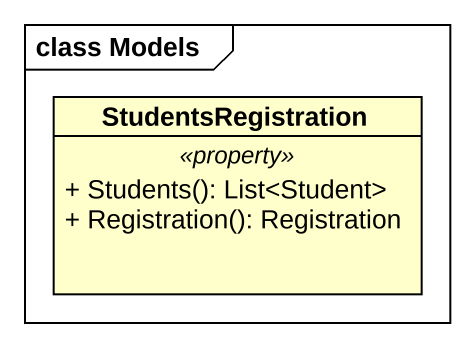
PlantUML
@startuml
mainframe class Models
hide circle
hide empty members
skinparam classAttributeIconSize 0
class StudentsRegistration {
  .. <<property>> ..
  + Students(): List<Student>
  + Registration(): Registration
}
@enduml
